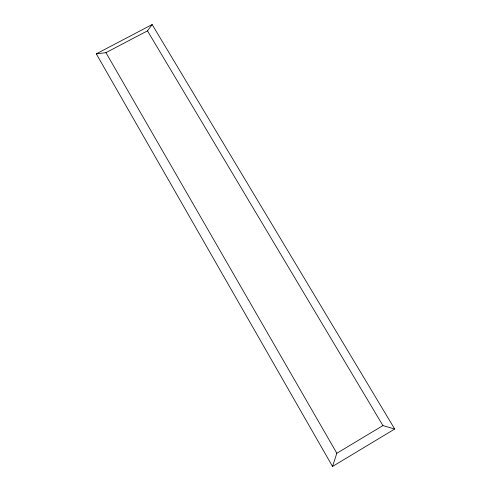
<?xml version="1.0" encoding="UTF-8"?>
<svg xmlns="http://www.w3.org/2000/svg" width="491" height="491" viewBox="0 0 491 491"><rect width="100%" height="100%" fill="white"/><g stroke="black" fill="none" stroke-linecap="round" stroke-linejoin="round"><path stroke-width="0.74" d="M332.53 466.45L336.832 453.254L382.925 425.587L394.709 429.036L332.53 466.45L96.291 53.85L152.155 24.55L394.709 429.036M96.291 53.85L105.939 52.66L147.466 30.859L152.155 24.55M147.466 30.859L382.925 425.587M105.939 52.66L336.832 453.254"/></g></svg>
